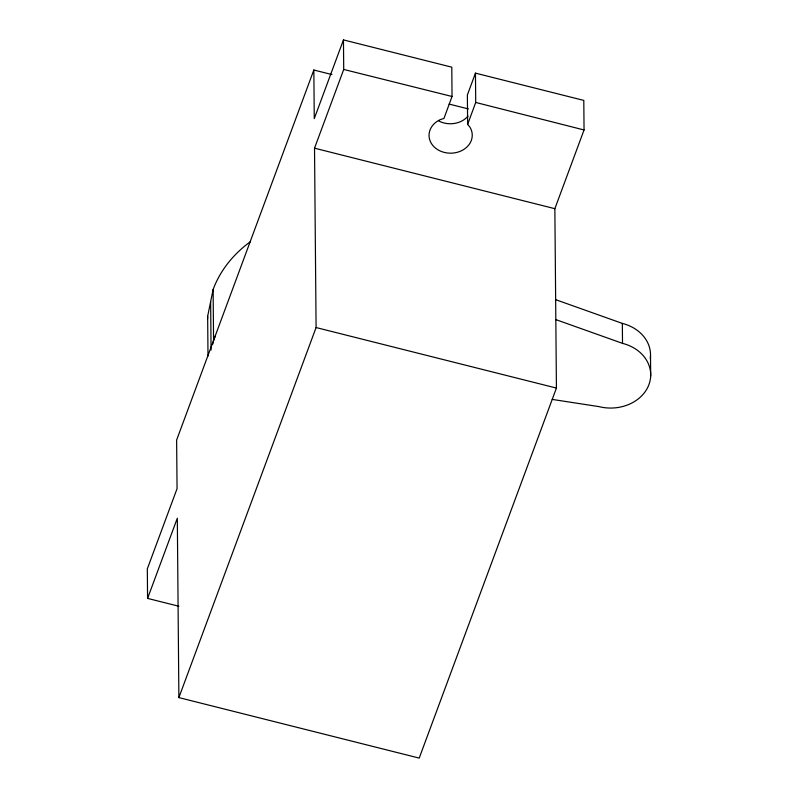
<?xml version="1.0" encoding="UTF-8"?>
<svg xmlns="http://www.w3.org/2000/svg" width="798" height="798" viewBox="0 0 798 798"><rect width="100%" height="100%" fill="white"/><g stroke="black" fill="none" stroke-linecap="round" stroke-linejoin="round"><path stroke-width="1.2" d="M207.58 318.731A125.715 104.099 -0.5 0 1 207.66 316.277L213.126 289.465A125.715 104.099 -0.5 0 1 250.602 241.535M212.827 344.088L213.565 340.447A125.715 104.099 -0.5 0 1 215.36 335.968M331.958 74.573L313.843 70.015L314.262 118.623L343.459 39.9L451.788 67.172L452.037 96.488L443.947 118.453L440.526 119.51A21.616 17.895 -0.5 0 0 431.548 143.73A21.616 17.895 -0.5 0 0 460.755 151.081A21.616 17.895 -0.5 0 0 469.743 126.872L467.628 124.408L467.369 94.982L475.468 73.137L583.797 100.408L584.046 129.964L554.859 208.687L556.425 388.067L419.209 758.1L178.882 697.592L177.316 518.211L147.58 598.4L178.872 606.251M467.628 124.408L475.718 102.453L475.468 73.137M313.843 70.015L176.627 440.047L177.056 488.665L147.321 568.854L147.58 598.4M178.882 697.592L316.088 327.549L314.522 148.179L343.719 69.446L343.459 39.9M552.236 399.409L599.049 406.631A39.93 33.067 -0.5 0 0 648.944 384.606A39.93 33.067 -0.5 0 0 622.51 343.359L622.34 323.409L555.538 299.619M343.719 69.446L452.037 96.488M449.104 104.069L468.426 108.937M314.522 148.179L554.859 208.687M316.088 327.549L556.425 388.067M475.718 102.453L584.046 129.964M555.717 319.569L622.51 343.359M650.51 356.147L650.679 376.087M213.126 289.465L213.565 340.447M210.642 301.624L211.061 350.113M207.66 316.277L207.999 356.068M468.077 116.099A21.616 17.895 -0.5 0 1 438.91 121.057M622.34 323.409A39.93 33.067 -0.5 0 1 650.29 358.601"/></g></svg>
